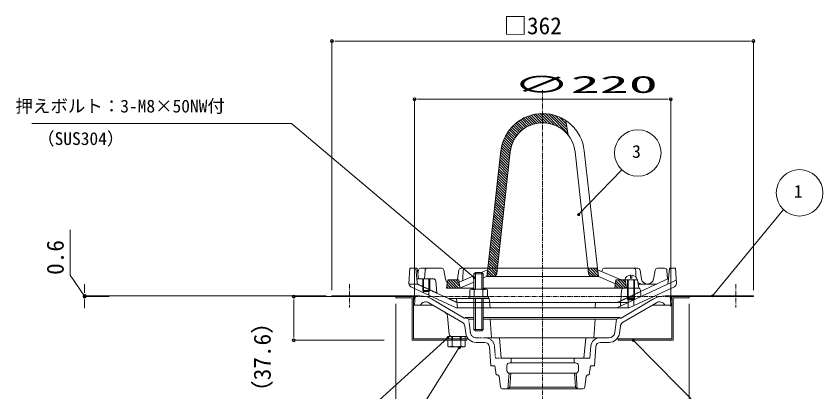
# Model space of a CAD drawing. Units: millimetres, scale not verified. Extents: x -1380 to 1380, y -955 to 955.
# Drawn here: x -903 to -210, y -584 to -261 of the extents above; entities that cross this region are included whole.
import ezdxf
from ezdxf.enums import TextEntityAlignment as Align

# ---------------------------------------------------------------- set-up
doc = ezdxf.new("R2010")
doc.units = ezdxf.units.MM
doc.header["$LTSCALE"] = 3
for name, pattern in [('USER1', [2, 1.25, -0.25, 0.25, -0.25]), ('USER2', [0.375, 0.25, -0.125]), ('USER3', [0.1875, 0.125, -0.0625])]:
    doc.linetypes.add(name, pattern=pattern)
for name, color, linetype, lineweight in [('0-0_0', 7, 'Continuous', 15), ('0-2_L-2', 7, 'Continuous', 18), ('0-3_L-1', 7, 'Continuous', 18), ('0-4_L-5', 2, 'USER1', 18), ('0-5_L-3', 7, 'Continuous', 18), ('0-9_SUNPO', 7, 'Continuous', 18), ('0-B_L-1a', 3, 'Continuous', 18), ('0-C_L-1b', 150, 'Continuous', 18)]:
    doc.layers.add(name, color=color, linetype=linetype, lineweight=lineweight)
doc.styles.add('ＭＳ ゴシック', font='')
doc.styles.get('ＭＳ ゴシック').set_extended_font_data('MS Gothic')

msp = doc.modelspace()

# ---------------------------------------------------------------- linework, layer by layer
at = {"layer": '0-0_0'}
for p, q in [((-632.713, -282.825), (-630.213, -282.825)), ((-628.963, -282.825), (-626.463, -282.825)), ((-271.963, -282.825), (-274.463, -282.825)), ((-268.213, -282.825), (-270.713, -282.825)), ((-561.713, -332.825), (-559.213, -332.825)), ((-557.963, -332.825), (-555.463, -332.825)), ((-342.963, -332.825), (-345.463, -332.825)), ((-339.213, -332.825), (-341.713, -332.825)), ((-420.222, -432.605), (-418.921, -431.255)), ((-508.395, -486.873), (-509.828, -485.664)), ((-843.945, -499.271), (-843.945, -496.771)), ((-843.945, -503.021), (-843.945, -500.521)), ((-843.945, -501.121), (-843.945, -503.621)), ((-843.945, -504.871), (-843.945, -507.371)), ((-664.253, -501.121), (-664.253, -503.621)), ((-664.253, -504.871), (-664.253, -507.371)), ((-305.058, -502.495), (-303.867, -501.047)), ((-664.253, -537.471), (-664.253, -534.971)), ((-664.253, -541.221), (-664.253, -538.721)), ((-531.25, -537.15), (-532.639, -538.409)), ((-373.21, -539.303), (-371.894, -540.639)), ((-521.533, -545.479), (-522.535, -547.064))]:
    msp.add_line(p, q, dxfattribs=at)
for centre, radius in [((-631.463, -282.825), 1.25), ((-269.463, -282.825), 1.25), ((-560.463, -332.825), 1.25), ((-340.463, -332.825), 1.25), ((-419.572, -431.93), 0.938), ((-509.111, -486.268), 0.938), ((-843.945, -501.771), 1.25), ((-843.945, -502.371), 1.25), ((-664.253, -502.371), 1.25), ((-304.463, -501.771), 0.938), ((-664.253, -539.971), 1.25), ((-531.944, -537.779), 0.938), ((-372.552, -539.971), 0.938), ((-522.034, -546.271), 0.938)]:
    msp.add_circle(centre, radius, dxfattribs=at)
at = {"layer": '0-2_L-2'}
for p, q in [((-561.463, -501.771), (-559.963, -501.771)), ((-561.463, -502.371), (-560, -502.371)), ((-517.863, -520.882), (-545.822, -504.451)), ((-383.063, -520.882), (-355.104, -504.451)), ((-519.183, -524.776), (-548.149, -507.733)), ((-381.743, -524.776), (-352.776, -507.733)), ((-339.463, -509.675), (-340.963, -509.675)), ((-339.463, -510.275), (-340.925, -510.275)), ((-532.258, -519.113), (-530.645, -534.973)), ((-516.963, -520.246), (-516.963, -520.362)), ((-450.463, -521.771), (-501.463, -521.771)), ((-494.463, -537.771), (-495.463, -521.771)), ((-450.463, -521.771), (-390.703, -521.771)), ((-406.463, -537.771), (-405.463, -521.771)), ((-386.963, -521.771), (-388.415, -533.391)), ((-383.963, -520.246), (-383.963, -520.362)), ((-516.448, -533.888), (-517.216, -527.743)), ((-384.477, -533.888), (-383.709, -527.743)), ((-528.656, -536.771), (-515.58, -536.771)), ((-494.463, -537.771), (-450.463, -537.771)), ((-487.463, -537.771), (-485.963, -555.271)), ((-406.463, -537.771), (-450.463, -537.771)), ((-413.463, -537.771), (-414.963, -555.271)), ((-393.377, -537.771), (-406.463, -537.771)), ((-500.174, -541.771), (-507.518, -541.771)), ((-400.751, -541.771), (-393.408, -541.771)), ((-450.463, -555.271), (-485.963, -555.271)), ((-478.713, -559.271), (-450.463, -559.271)), ((-477.463, -555.271), (-477.463, -559.271)), ((-450.463, -555.271), (-414.963, -555.271)), ((-422.213, -559.271), (-450.463, -559.271)), ((-423.463, -555.271), (-423.463, -559.271)), ((-481.213, -565.771), (-481.213, -561.771)), ((-419.713, -565.771), (-419.713, -561.771)), ((-486.682, -580.019), (-487.798, -571.085)), ((-450.463, -568.271), (-478.713, -568.271)), ((-450.463, -568.271), (-422.213, -568.271)), ((-414.244, -580.019), (-413.127, -571.085)), ((-450.463, -581.771), (-484.697, -581.771)), ((-450.463, -580.271), (-478.654, -580.271)), ((-450.463, -580.271), (-422.271, -580.271)), ((-450.463, -581.771), (-416.228, -581.771))]:
    msp.add_line(p, q, dxfattribs=at)
at = {"layer": '0-2_L-2', "linetype": 'USER2'}
for p, q in [((-513.963, -521.771), (-512.51, -533.391)), ((-507.549, -537.771), (-494.463, -537.771))]:
    msp.add_line(p, q, dxfattribs=at)
at = {"layer": '0-2_L-2'}
for points in [[(-576.463, -502.371), (-561.463, -502.371), (-561.463, -538.771), (-515.463, -538.771), (-515.463, -539.971), (-562.663, -539.971), (-562.663, -503.571), (-576.463, -503.571)], [(-324.463, -502.371), (-339.463, -502.371), (-339.463, -538.771), (-385.463, -538.771), (-385.463, -539.971), (-338.263, -539.971), (-338.263, -503.571), (-324.463, -503.571)]]:
    msp.add_lwpolyline(points, close=True, dxfattribs=at)
for points in [[(-555.822, -501.771), (-559.963, -501.771), (-560.463, -509.771), (-544.606, -509.771)], [(-345.104, -501.771), (-340.963, -501.771), (-340.463, -509.771), (-356.319, -509.771)], [(-509.463, -521.771), (-513.963, -521.771), (-516.963, -520.246), (-509.463, -520.246)], [(-390.703, -521.771), (-386.963, -521.771), (-383.963, -520.246), (-501.463, -520.246)], [(-489.287, -569.771), (-490.463, -569.771), (-491.463, -561.771), (-494.963, -561.771), (-496.185, -545.472)], [(-409.09, -545.088), (-409.963, -555.271), (-414.963, -555.271)], [(-411.638, -569.771), (-410.463, -569.771), (-409.463, -561.771), (-405.963, -561.771), (-404.74, -545.472)], [(-479.27, -568.271), (-480.27, -581.771), (-478.654, -580.271), (-477.765, -568.271)], [(-421.656, -568.271), (-420.656, -581.771), (-422.271, -580.271), (-423.16, -568.271)]]:
    msp.add_lwpolyline(points, dxfattribs=at)
at = {"layer": '0-2_L-2', "linetype": 'USER2'}
msp.add_lwpolyline([(-491.835, -545.088), (-490.963, -555.271), (-485.963, -555.271)], dxfattribs=at)
at = {"layer": '0-2_L-2'}
for centre, radius, start, end in [((-555.822, -521.771), 20, 60, 90), ((-345.104, -521.771), 20, 90, 120), ((-550.932, -511.887), 5, 56.17372, 154.96544), ((-349.993, -511.887), 5, 25.03456, 123.82628), ((-536.237, -519.517), 4, 5.80404, 60.01748), ((-521.185, -528.239), 4, 7.12502, 59.95541), ((-517.563, -520.362), 0.6, 240, 0), ((-383.363, -520.362), 0.6, 180, 300), ((-379.74, -528.239), 4, 120.04459, 172.87498), ((-393.377, -532.771), 5, 270, 352.87498), ((-528.656, -534.771), 2, 185.80404, 270), ((-507.518, -532.771), 9, 187.12502, 270), ((-401.119, -545.771), 8, 90, 175.10091), ((-393.408, -532.771), 9, 270, 352.87498), ((-500.174, -545.771), 4, 4.28915, 90), ((-400.751, -545.771), 4, 90, 175.71085), ((-478.713, -561.771), 2.5, 90, 180), ((-422.213, -561.771), 2.5, 360, 90), ((-478.713, -565.771), 2.5, 180, 270), ((-422.213, -565.771), 2.5, 270, 360), ((-489.287, -571.271), 1.5, 7.12502, 90), ((-411.638, -571.271), 1.5, 90, 172.87498), ((-484.697, -579.771), 2, 187.12502, 270), ((-416.228, -579.771), 2, 270, 352.87498)]:
    msp.add_arc(centre, radius, start, end, dxfattribs=at)
at = {"layer": '0-2_L-2', "linetype": 'USER2'}
for centre, radius, start, end in [((-507.549, -532.771), 5, 187.12502, 270), ((-499.806, -545.771), 8, 4.89909, 90)]:
    msp.add_arc(centre, radius, start, end, dxfattribs=at)
at = {"layer": '0-3_L-1'}
for p, q in [((-571.463, -501.771), (-569.963, -501.771)), ((-571.463, -502.371), (-570, -502.371)), ((-340.963, -501.771), (-271.445, -501.771))]:
    msp.add_line(p, q, dxfattribs=at)
for points in [[(-631.463, -502.371), (-561.463, -502.371), (-561.463, -501.771), (-631.463, -501.771)], [(-269.463, -502.371), (-339.463, -502.371), (-339.463, -501.771), (-269.463, -501.771)]]:
    msp.add_lwpolyline(points, close=True, dxfattribs=at)
at = {"layer": '0-4_L-5'}
for p, q in [((-450.463, -325.106), (-450.463, -596.771)), ((-616.463, -491.771), (-616.463, -511.771)), ((-284.463, -491.771), (-284.463, -511.771)), ((-561.463, -502.371), (-339.463, -502.371))]:
    msp.add_line(p, q, dxfattribs=at)
at = {"layer": '0-5_L-3'}
for p, q in [((-509.463, -482.971), (-501.463, -482.971)), ((-375.091, -486.606), (-375.091, -484.115)), ((-373.891, -484.115), (-373.891, -486.606)), ((-379.694, -487.844), (-379.741, -488.106)), ((-379.741, -488.106), (-369.241, -488.106)), ((-377.491, -488.106), (-377.491, -503.565)), ((-376.949, -504.106), (-376.949, -488.106)), ((-373.891, -486.606), (-375.091, -486.606)), ((-372.032, -504.106), (-372.032, -488.106)), ((-371.491, -488.106), (-371.491, -503.565)), ((-369.287, -487.844), (-369.241, -488.106)), ((-511.963, -496.006), (-509.215, -496.584)), ((-509.215, -496.584), (-509.215, -502.506)), ((-501.71, -496.584), (-498.963, -496.006)), ((-501.71, -496.584), (-501.71, -502.506)), ((-377.491, -503.565), (-371.491, -503.565)), ((-377.491, -503.565), (-376.949, -504.106)), ((-376.949, -504.106), (-372.032, -504.106)), ((-371.491, -503.565), (-372.032, -504.106)), ((-509.463, -530.571), (-501.463, -530.571)), ((-528.463, -536.771), (-528.463, -539.971)), ((-528.215, -544.894), (-528.215, -539.971)), ((-520.71, -544.894), (-520.71, -539.971)), ((-520.463, -539.971), (-520.463, -536.771)), ((-530.963, -545.471), (-528.215, -544.894)), ((-520.71, -544.894), (-517.963, -545.471))]:
    msp.add_line(p, q, dxfattribs=at)
at = {"layer": '0-5_L-3', "color": 4}
for p, q in [((-508.263, -481.771), (-508.263, -496.006)), ((-502.663, -481.771), (-502.663, -496.006)), ((-508.263, -531.771), (-508.263, -504.106)), ((-502.663, -531.771), (-502.663, -504.106))]:
    msp.add_line(p, q, dxfattribs=at)
at = {"layer": '0-5_L-3', "color": 6}
for p, q in [((-527.763, -536.771), (-527.763, -539.971)), ((-521.163, -536.771), (-521.163, -539.971))]:
    msp.add_line(p, q, dxfattribs=at)
at = {"layer": '0-5_L-3'}
for points in [[(-509.463, -496.037), (-509.463, -482.971), (-508.263, -481.771), (-502.663, -481.771), (-501.463, -482.971), (-501.463, -496.037)], [(-509.463, -504.106), (-509.463, -530.571), (-508.263, -531.771), (-502.663, -531.771), (-501.463, -530.571), (-501.463, -504.106)]]:
    msp.add_lwpolyline(points, dxfattribs=at)
for points in [[(-498.963, -496.006), (-497.963, -496.584), (-497.963, -502.506), (-512.963, -502.506), (-512.963, -496.584), (-511.963, -496.006)], [(-496.963, -502.506), (-496.963, -504.106), (-513.963, -504.106), (-513.963, -502.506)], [(-531.963, -538.771), (-516.963, -538.771), (-516.963, -536.771), (-531.963, -536.771)], [(-531.963, -539.971), (-531.963, -544.894), (-530.963, -545.471), (-517.963, -545.471), (-516.963, -544.894), (-516.963, -539.971)]]:
    msp.add_lwpolyline(points, close=True, dxfattribs=at)
for centre, radius, start, end in [((-375.263, -488.626), 4.5, 92.85539, 170), ((-374.491, -504.106), 20, 91.71913, 92.85539), ((-374.491, -504.106), 20, 87.14461, 88.28087), ((-373.718, -488.626), 4.5, 10, 87.14461), ((-505.463, -508.492), 12.485, 72.50768, 107.49232), ((-524.463, -532.986), 12.485, 252.50768, 287.49232)]:
    msp.add_arc(centre, radius, start, end, dxfattribs=at)
at = {"layer": '0-9_SUNPO'}
for p, q in [((-631.463, -496.771), (-631.463, -282.825)), ((-626.463, -282.825), (-274.463, -282.825)), ((-269.463, -496.771), (-269.463, -282.825)), ((-560.463, -504.771), (-560.463, -332.825)), ((-555.463, -332.825), (-345.463, -332.825)), ((-340.463, -504.771), (-340.463, -332.825)), ((-666.21, -353.794), (-889.267, -353.794)), ((-509.111, -486.268), (-666.21, -353.794)), ((-419.572, -431.93), (-382.498, -393.485)), ((-304.463, -501.771), (-243.528, -427.713)), ((-843.945, -496.771), (-843.945, -491.771)), ((-636.463, -501.771), (-843.945, -501.771)), ((-843.945, -501.771), (-843.945, -502.371)), ((-843.945, -501.771), (-843.945, -502.371)), ((-822.815, -502.371), (-843.945, -502.371)), ((-586.463, -502.371), (-664.253, -502.371)), ((-843.945, -507.371), (-843.945, -512.371)), ((-664.253, -507.371), (-664.253, -534.971)), ((-576.463, -508.571), (-576.463, -697.371)), ((-324.463, -508.571), (-324.463, -697.371)), ((-586.463, -539.971), (-664.253, -539.971)), ((-531.944, -537.779), (-617.382, -615.236)), ((-372.552, -539.971), (-295.923, -617.736)), ((-522.034, -546.271), (-620.649, -702.33))]:
    msp.add_line(p, q, dxfattribs=at)
msp.add_lwpolyline([(-843.945, -502.071), (-856.445, -483.928), (-856.445, -445.177)], dxfattribs=at)
for centre in [(-368.707, -379.001), (-229.736, -413.229)]:
    msp.add_circle(centre, 20, dxfattribs=at)
at = {"layer": '0-B_L-1a'}
for p, q in [((-460.223, -346.455), (-453.415, -353.263)), ((-458.433, -346), (-451.313, -353.119)), ((-450.346, -345.107), (-440.522, -354.93)), ((-448.018, -345.19), (-436.19, -357.017)), ((-445.514, -345.448), (-428.705, -362.257)), ((-442.782, -345.935), (-429.128, -359.589)), ((-473.467, -353.416), (-467.78, -359.104)), ((-472.216, -352.422), (-466.49, -358.148)), ((-470.914, -351.479), (-465.135, -357.258)), ((-469.559, -350.589), (-463.71, -356.438)), ((-468.151, -349.752), (-462.212, -355.691)), ((-466.688, -348.97), (-460.637, -355.021)), ((-465.167, -348.246), (-458.98, -354.433)), ((-463.585, -347.583), (-457.231, -353.937)), ((-461.938, -346.984), (-455.381, -353.542)), ((-439.728, -346.744), (-429.551, -356.921)), ((-436.155, -348.072), (-429.974, -354.253)), ((-431.438, -350.544), (-430.397, -351.585)), ((-430.463, -351.173), (-428.463, -363.786)), ((-478.977, -359.131), (-473.259, -364.849)), ((-477.975, -357.889), (-472.292, -363.571)), ((-476.922, -356.696), (-471.26, -362.359)), ((-475.82, -355.553), (-470.163, -361.21)), ((-474.669, -354.459), (-469.004, -360.125)), ((-483.201, -366.133), (-477.04, -372.294)), ((-482.467, -364.622), (-476.437, -370.651)), ((-481.675, -363.168), (-475.753, -369.09)), ((-480.829, -361.77), (-474.993, -367.606)), ((-479.929, -360.425), (-474.161, -366.193)), ((-485.496, -372.819), (-478.492, -379.822)), ((-485.027, -371.042), (-478.267, -377.802)), ((-484.485, -369.339), (-477.966, -375.858)), ((-483.875, -367.704), (-477.553, -374.026)), ((-497.463, -478.106), (-486.242, -377.131)), ((-489.895, -482.438), (-478.291, -378.014)), ((-486.635, -380.66), (-479.39, -387.904)), ((-486.41, -378.639), (-479.166, -385.884)), ((-486.182, -376.622), (-478.941, -383.863)), ((-485.884, -374.676), (-478.717, -381.842)), ((-411.031, -482.438), (-422.634, -378.014)), ((-403.463, -478.106), (-414.683, -377.131)), ((-487.308, -386.721), (-480.064, -393.966)), ((-487.084, -384.701), (-479.839, -391.945)), ((-486.859, -382.68), (-479.615, -389.925)), ((-488.206, -394.804), (-480.962, -402.048)), ((-487.982, -392.783), (-480.737, -400.027)), ((-487.757, -390.763), (-480.513, -398.007)), ((-487.533, -388.742), (-480.288, -395.986)), ((-488.88, -400.865), (-481.635, -408.11)), ((-488.655, -398.845), (-481.411, -406.089)), ((-488.431, -396.824), (-481.186, -404.068)), ((-489.553, -406.927), (-482.309, -414.171)), ((-489.329, -404.906), (-482.084, -412.151)), ((-489.104, -402.886), (-481.86, -410.13)), ((-490.451, -415.009), (-483.207, -422.253)), ((-490.227, -412.989), (-482.983, -420.233)), ((-490.002, -410.968), (-482.758, -418.212)), ((-489.778, -408.947), (-482.534, -416.192)), ((-491.125, -421.071), (-483.881, -428.315)), ((-490.9, -419.05), (-483.656, -426.294)), ((-490.676, -417.03), (-483.432, -424.274)), ((-492.023, -429.153), (-484.779, -436.397)), ((-491.798, -427.132), (-484.554, -434.377)), ((-491.574, -425.112), (-484.33, -432.356)), ((-491.349, -423.091), (-484.105, -430.336)), ((-492.697, -435.215), (-485.452, -442.459)), ((-492.472, -433.194), (-485.228, -440.438)), ((-492.247, -431.173), (-485.003, -438.418)), ((-493.595, -443.297), (-486.35, -450.541)), ((-493.37, -441.276), (-486.126, -448.52)), ((-493.146, -439.256), (-485.901, -446.5)), ((-492.921, -437.235), (-485.677, -444.479)), ((-494.268, -449.358), (-487.024, -456.603)), ((-494.044, -447.338), (-486.799, -454.582)), ((-493.819, -445.317), (-486.575, -452.562)), ((-494.942, -455.42), (-487.697, -462.664)), ((-494.717, -453.399), (-487.473, -460.644)), ((-494.493, -451.379), (-487.248, -458.623)), ((-495.84, -463.502), (-488.596, -470.746)), ((-495.615, -461.482), (-488.371, -468.726)), ((-495.391, -459.461), (-488.146, -466.705)), ((-495.166, -457.441), (-487.922, -464.685)), ((-496.513, -469.564), (-489.269, -476.808)), ((-496.289, -467.543), (-489.045, -474.788)), ((-496.064, -465.523), (-488.82, -472.767)), ((-497.463, -478.106), (-498.463, -485.106)), ((-497.463, -478.106), (-489.413, -478.106)), ((-489.413, -478.106), (-411.512, -478.106)), ((-403.463, -478.106), (-411.512, -478.106)), ((-409.393, -478.106), (-402.474, -485.026)), ((-407.148, -478.106), (-402.848, -482.407)), ((-404.903, -478.106), (-403.222, -479.787)), ((-403.463, -478.106), (-402.463, -485.106)), ((-522.196, -489.973), (-509.463, -484.437)), ((-503.332, -481.771), (-497.632, -479.293)), ((-498.241, -483.552), (-496.686, -485.106)), ((-497.96, -481.588), (-494.441, -485.106)), ((-497.679, -479.623), (-492.26, -485.042)), ((-411.496, -478.249), (-404.639, -485.106)), ((-411.215, -480.775), (-406.884, -485.106)), ((-410.671, -483.564), (-409.507, -484.728)), ((-383.023, -488.106), (-403.293, -479.293)), ((-532.963, -495.106), (-531.963, -488.106)), ((-532.51, -491.939), (-529.342, -495.106)), ((-532.229, -489.974), (-527.097, -495.106)), ((-522.463, -488.106), (-531.963, -488.106)), ((-531.852, -488.106), (-524.852, -495.106)), ((-529.607, -488.106), (-522.607, -495.106)), ((-527.362, -488.106), (-521.646, -493.823)), ((-525.117, -488.106), (-522.02, -491.203)), ((-522.872, -488.106), (-522.394, -488.584)), ((-521.463, -495.106), (-522.463, -488.106)), ((-521.463, -495.106), (-509.463, -489.889)), ((-501.463, -486.411), (-498.463, -485.106)), ((-498.463, -485.106), (-492.876, -485.106)), ((-408.049, -485.106), (-492.876, -485.106)), ((-402.463, -485.106), (-408.049, -485.106)), ((-387.936, -491.422), (-402.463, -485.106)), ((-388.463, -495.106), (-387.463, -488.106)), ((-387.831, -490.688), (-383.413, -495.106)), ((-387.551, -488.724), (-381.168, -495.106)), ((-379.463, -488.106), (-387.463, -488.106)), ((-385.923, -488.106), (-378.923, -495.106)), ((-383.678, -488.106), (-378.76, -493.024)), ((-381.433, -488.106), (-379.134, -490.405)), ((-379.491, -488.106), (-369.491, -488.106)), ((-379.491, -488.106), (-369.491, -488.106)), ((-379.463, -488.106), (-368.963, -488.106)), ((-378.463, -495.106), (-379.463, -488.106)), ((-367.963, -495.106), (-368.963, -488.106)), ((-532.963, -495.106), (-521.463, -495.106)), ((-532.791, -493.903), (-531.587, -495.106)), ((-521.463, -495.106), (-509.463, -495.106)), ((-501.463, -495.106), (-388.463, -495.106)), ((-388.463, -495.106), (-378.463, -495.106)), ((-388.393, -494.617), (-387.903, -495.106)), ((-388.112, -492.653), (-385.658, -495.106)), ((-367.963, -495.106), (-378.463, -495.106))]:
    msp.add_line(p, q, dxfattribs=at)
for points in [[(-456.561, -345.627), (-450.463, -351.725), (-449.045, -353.142)], [(-454.598, -345.345), (-450.463, -349.48), (-446.563, -353.379)], [(-452.531, -345.166), (-450.463, -347.235), (-443.782, -353.915)], [(-497.411, -477.646), (-496.951, -478.106), (-490.793, -484.265)], [(-497.187, -475.625), (-494.706, -478.106), (-489.968, -482.844)], [(-496.962, -473.605), (-492.461, -478.106), (-489.718, -480.849)], [(-496.738, -471.584), (-490.216, -478.106), (-489.494, -478.829)]]:
    msp.add_lwpolyline(points, dxfattribs=at)
for centre, radius, start, end in [((-450.463, -381.106), 36, 6.34057, 173.65943), ((-450.463, -381.106), 28, 6.34057, 173.65943), ((-492.876, -482.106), 3, 270, 353.65943), ((-408.049, -482.106), 3, 186.34057, 270)]:
    msp.add_arc(centre, radius, start, end, dxfattribs=at)
at = {"layer": '0-C_L-1b'}
for p, q in [((-565.326, -491.056), (-564.463, -478.106)), ((-558.214, -478.106), (-564.463, -478.106)), ((-559.463, -478.106), (-558.563, -487.106)), ((-558.214, -478.106), (-557.131, -487.106)), ((-537.244, -478.106), (-555.172, -478.106)), ((-497.463, -478.106), (-520.433, -478.106)), ((-397.369, -478.106), (-368.723, -478.106)), ((-351.913, -478.106), (-345.632, -478.106)), ((-341.463, -478.106), (-342.346, -486.937)), ((-341.463, -478.106), (-336.463, -478.106)), ((-335.599, -491.056), (-336.463, -478.106)), ((-557.143, -479.772), (-557.653, -482.772)), ((-551.467, -479.957), (-552.003, -487.106)), ((-535.272, -479.772), (-533.973, -487.442)), ((-522.409, -479.791), (-523.622, -487.394)), ((-518.63, -479.749), (-518.902, -486.529)), ((-399.342, -479.777), (-399.534, -480.928)), ((-370.496, -480.026), (-370.267, -485.738)), ((-366.748, -479.791), (-365.535, -487.394)), ((-353.885, -479.772), (-355.184, -487.442)), ((-343.637, -479.957), (-343.088, -487.283)), ((-544.306, -487.106), (-558.563, -487.106)), ((-553.463, -487.106), (-553.463, -497.106)), ((-552.674, -487.106), (-552.674, -499.07)), ((-548.175, -487.106), (-548.175, -501.168)), ((-542.312, -488.943), (-541.463, -499.333)), ((-386.856, -512.106), (-335.784, -488.291)), ((-352.359, -491.606), (-368.463, -491.606)), ((-342.346, -486.937), (-366.303, -498.109)), ((-524.717, -512.106), (-563.6, -493.975)), ((-553.463, -497.106), (-547.463, -497.106)), ((-382.638, -496.947), (-383.367, -506.066)), ((-368.377, -495.106), (-380.644, -495.106)), ((-377.491, -495.106), (-377.491, -504.606)), ((-376.991, -495.106), (-376.991, -512.106)), ((-376.208, -512.106), (-337.325, -493.975)), ((-371.991, -495.106), (-371.991, -510.14)), ((-371.491, -495.106), (-371.491, -504.606)), ((-366.381, -496.969), (-366.303, -498.109)), ((-531.225, -504.106), (-541.463, -499.333)), ((-496.463, -504.106), (-531.225, -504.106)), ((-524.463, -504.106), (-523.463, -512.106)), ((-496.463, -504.106), (-495.463, -512.106)), ((-376.991, -505.106), (-377.491, -504.606)), ((-371.491, -504.606), (-377.491, -504.606)), ((-376.991, -504.065), (-376.991, -509.343)), ((-371.991, -505.106), (-376.991, -505.106)), ((-371.991, -504.065), (-371.991, -509.343)), ((-371.491, -504.606), (-371.991, -505.106)), ((-450.463, -512.106), (-524.717, -512.106)), ((-450.463, -507.606), (-496.025, -507.606)), ((-386.671, -507.606), (-450.463, -507.606)), ((-376.208, -512.106), (-450.463, -512.106)), ((-404.963, -507.606), (-405.463, -512.106)), ((-383.367, -506.066), (-386.671, -507.606))]:
    msp.add_line(p, q, dxfattribs=at)
at = {"layer": '0-C_L-1b', "linetype": 'USER3'}
for p, q in [((-565.312, -491.606), (-558.031, -491.606)), ((-558.563, -487.106), (-558.031, -491.606)), ((-558.031, -491.606), (-541.463, -499.333)), ((-342.346, -486.937), (-342.894, -491.606)), ((-531.225, -504.106), (-523.719, -507.606)), ((-496.025, -507.606), (-523.719, -507.606)), ((-386.671, -507.606), (-377.206, -507.606)), ((-383.367, -506.066), (-383.734, -510.651))]:
    msp.add_line(p, q, dxfattribs=at)
at = {"layer": '0-C_L-1b'}
msp.add_lwpolyline([(-553.463, -497.106), (-552.674, -497.906), (-548.175, -497.906), (-547.463, -497.106), (-547.463, -487.106)], dxfattribs=at)
at = {"layer": '0-C_L-1b', "linetype": 'USER3'}
msp.add_lwpolyline([(-383.367, -506.066), (-366.303, -498.109), (-366.009, -502.385)], dxfattribs=at)
at = {"layer": '0-C_L-1b'}
for centre, radius, start, end in [((-555.172, -480.106), 2, 90, 170.36093), ((-549.472, -480.106), 2, 90, 175.71268), ((-537.244, -480.106), 2, 9.61534, 90), ((-520.433, -480.106), 2, 90, 170.93351), ((-516.662, -480.106), 2, 90, 169.69989), ((-397.369, -480.106), 2, 90, 170.53214), ((-372.494, -480.106), 2, 2.29635, 90), ((-368.723, -480.106), 2, 9.06649, 90), ((-351.913, -480.106), 2, 90, 170.38466), ((-345.632, -480.106), 2, 4.28732, 90), ((-562.333, -491.256), 3, 176.18593, 245), ((-544.306, -489.106), 2, 4.67591, 90), ((-529.043, -486.606), 5, 189.61534, 229.48042), ((-528.559, -486.606), 5, 342.5424, 350.93351), ((-523.898, -486.329), 5, 329.97523, 357.70365), ((-365.228, -486.606), 5, 226.70499, 270), ((-360.597, -486.606), 5, 189.06649, 270), ((-360.114, -486.606), 5, 270, 350.38466), ((-360.114, -486.606), 5, 270, 282.25577), ((-338.593, -491.256), 3, 295, 3.81407), ((-380.644, -497.106), 2, 90, 175.42608), ((-368.377, -497.106), 2, 3.92954, 90)]:
    msp.add_arc(centre, radius, start, end, dxfattribs=at)

# ---------------------------------------------------------------- texts
at = {"layer": '0-9_SUNPO', "style": 'ＭＳ ゴシック'}
for s, height, p in [('□362', 14.66, (-483.914, -281.419)), ('押えボルト：3-M8×50NW付', 11, (-903.3, -347.501)), ('（SUS304）', 11, (-884.694, -375.461)), ('3', 11, (-373.58, -386.501)), ('1', 11, (-234.609, -420.729))]:
    msp.add_text(s, height=height, dxfattribs=at).set_placement(p, align=Align.BOTTOM_LEFT)
at = {"layer": '0-9_SUNPO', "style": 'ＭＳ ゴシック', "width": 2.5}
msp.add_text('∅220', height=14.66, dxfattribs=at).set_placement((-476.199, -331.825), align=Align.BOTTOM_LEFT)
at = {"layer": '0-9_SUNPO', "style": 'ＭＳ ゴシック'}
for s, p in [('0.6', (-857.445, -483.74)), ('（37.6）', (-679.637, -594.315))]:
    msp.add_text(s, height=14.66, rotation=90, dxfattribs=at).set_placement(p, align=Align.BOTTOM_LEFT)

doc.saveas('drawing.dxf')
